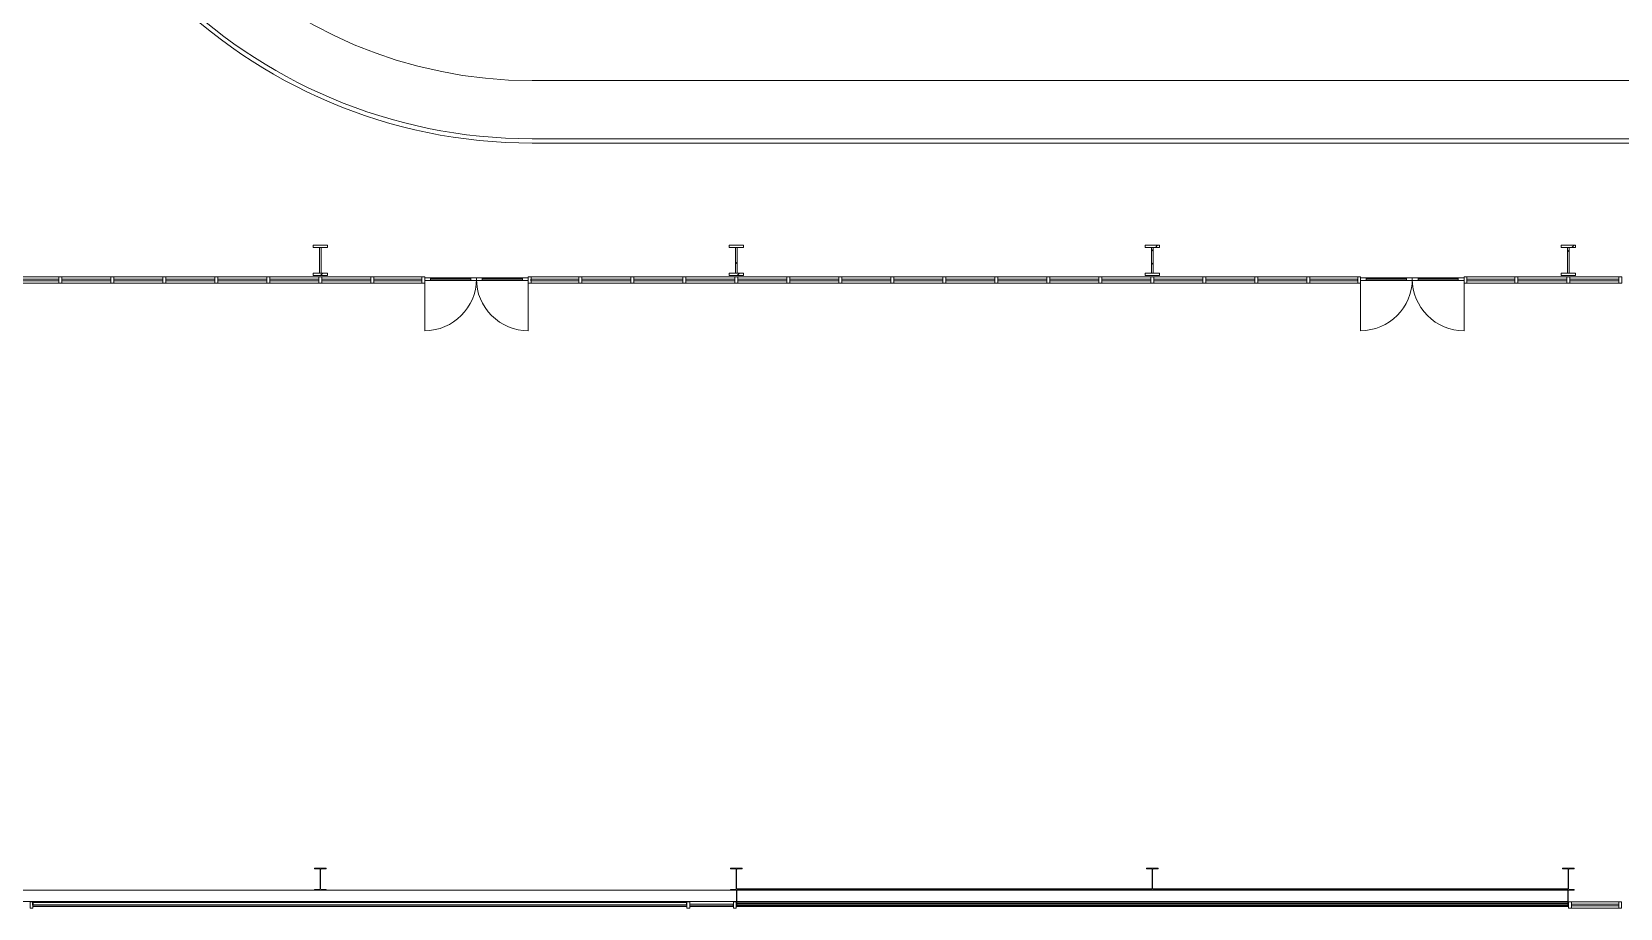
# Model space of a CAD drawing. Header units: inches. Extents: x 22023 to 26811, y -22881 to -20889.
# Drawn here: x 22885 to 23991, y -22800 to -22190 of the extents above; entities that cross this region are included whole.
import ezdxf

# ---------------------------------------------------------------- set-up
doc = ezdxf.new("R2010")
doc.units = ezdxf.units.IN
doc.header["$MEASUREMENT"] = 0
for name, color, linetype, lineweight in [('A-DOOR', 31, 'Continuous', 9), ('A-FLOR-HRAL', 11, 'Continuous', 9), ('A-FLOR-OTLN', 90, 'Continuous', 9), ('A-GLAZ-CURT', 52, 'Continuous', 9), ('A-GLAZ-CWMG', 51, 'Continuous', 9), ('A-WALL', 113, 'Continuous', 9), ('A-WALL-PATT', 111, 'Continuous', 25), ('C-BLDG-PADS', 91, 'Continuous', 9), ('C-TOPO', 7, 'Continuous', 9), ('L-SITE-WALL', 31, 'Continuous', 9), ('S-BEAM', 12, 'Continuous', 9), ('S-COLS', 52, 'Continuous', 9)]:
    doc.layers.add(name, color=color, linetype=linetype, lineweight=lineweight)
pattern_1 = [(225, (23954.39, -22360.053), (19.00703, -19.00703), []), (225, (23954.39, -22388.853), (19.00703, -19.00703), [])]
pattern_2 = [(225, (23664.89, -22360.053), (19.00703, -19.00703), []), (225, (23664.89, -22388.853), (19.00703, -19.00703), [])]
pattern_3 = [(225, (23375.39, -22360.053), (19.00703, -19.00703), []), (225, (23375.39, -22388.853), (19.00703, -19.00703), [])]
pattern_4 = [(225, (23085.89, -22360.053), (19.00703, -19.00703), []), (225, (23085.89, -22388.853), (19.00703, -19.00703), [])]

# ---------------------------------------------------------------- blocks, each defined once
blk = doc.blocks.new('W-Wide Flange-Column - B2_D-1007399-First Floor Plan')
at = {"layer": 'S-COLS'}
h = blk.add_hatch(dxfattribs=at)
h.set_pattern_fill('FP_1', color=256, style=0, pattern_type=2)
h.set_pattern_definition([(225, (23085.89, -22779.678), (19.00703, -19.00703), []), (225, (23085.89, -22808.478), (19.00703, -19.00703), [])])
h.paths.add_polyline_path([(4, 7.6), (-4, 7.6), (-4, 7.2), (-0.8, 7.2), (-0.3, 7), (-0.1, 6.5), (-0.1, -6.5), (-0.3, -7), (-0.8, -7.2), (-4, -7.2), (-4, -7.6), (4, -7.6), (4, -7.2), (0.8, -7.2), (0.3, -7), (0.1, -6.5), (0.1, 6.5), (0.3, 7), (0.8, 7.2), (4, 7.2)], flags=0)
at = {"layer": 'S-COLS', "lineweight": 15}
for p, q in [((4, 7.6), (-4, 7.6)), ((-4, 7.6), (-4, 7.2)), ((-4, 7.2), (-0.8, 7.2)), ((-0.1, 6.5), (-0.1, -6.5)), ((0.1, -6.5), (0.1, 6.5)), ((0.8, 7.2), (4, 7.2)), ((4, 7.2), (4, 7.6)), ((-0.8, -7.2), (-4, -7.2)), ((-4, -7.2), (-4, -7.6)), ((-4, -7.6), (4, -7.6)), ((4, -7.2), (0.8, -7.2)), ((4, -7.6), (4, -7.2))]:
    blk.add_line(p, q, dxfattribs=at)
for centre, start, end in [((-0.8, 6.5), 0, 90), ((0.8, 6.5), 90, 180), ((-0.8, -6.5), 270, 0), ((0.8, -6.5), 180, 270)]:
    blk.add_arc(centre, 0.691, start, end, dxfattribs=at)
blk = doc.blocks.new('W-Wide Flange-Column - B2_D-V1-First Floor Plan')
at = {"layer": 'S-COLS'}
h = blk.add_hatch(dxfattribs=at)
h.set_pattern_fill('FP_2', color=256, style=0, pattern_type=2)
h.set_pattern_definition([(225, (23375.39, -22779.678), (19.00703, -19.00703), []), (225, (23375.39, -22808.478), (19.00703, -19.00703), [])])
h.paths.add_polyline_path([(4, 7.6), (-4, 7.6), (-4, 7.2), (-0.8, 7.2), (-0.3, 7), (-0.1, 6.5), (-0.1, -6.5), (-0.3, -7), (-0.8, -7.2), (-4, -7.2), (-4, -7.6), (4, -7.6), (4, -7.2), (0.8, -7.2), (0.3, -7), (0.1, -6.5), (0.1, 6.5), (0.3, 7), (0.8, 7.2), (4, 7.2)], flags=0)
at = {"layer": 'S-COLS', "lineweight": 15}
for p, q in [((4, 7.6), (-4, 7.6)), ((-4, 7.6), (-4, 7.2)), ((-4, 7.2), (-0.8, 7.2)), ((-0.1, 6.5), (-0.1, -6.5)), ((0.1, -6.5), (0.1, 6.5)), ((0.8, 7.2), (4, 7.2)), ((4, 7.2), (4, 7.6)), ((-0.8, -7.2), (-4, -7.2)), ((-4, -7.2), (-4, -7.6)), ((-4, -7.6), (4, -7.6)), ((4, -7.2), (0.8, -7.2)), ((4, -7.6), (4, -7.2))]:
    blk.add_line(p, q, dxfattribs=at)
for centre, start, end in [((-0.8, 6.5), 0, 90), ((0.8, 6.5), 90, 180), ((-0.8, -6.5), 270, 0), ((0.8, -6.5), 180, 270)]:
    blk.add_arc(centre, 0.691, start, end, dxfattribs=at)
blk = doc.blocks.new('W-Wide Flange-Column - B2_D-V2-First Floor Plan')
at = {"layer": 'S-COLS'}
h = blk.add_hatch(dxfattribs=at)
h.set_pattern_fill('FP_3', color=256, style=0, pattern_type=2)
h.set_pattern_definition([(225, (23664.89, -22779.678), (19.00703, -19.00703), []), (225, (23664.89, -22808.478), (19.00703, -19.00703), [])])
h.paths.add_polyline_path([(4, 7.6), (-4, 7.6), (-4, 7.2), (-0.8, 7.2), (-0.3, 7), (-0.1, 6.5), (-0.1, -6.5), (-0.3, -7), (-0.8, -7.2), (-4, -7.2), (-4, -7.6), (4, -7.6), (4, -7.2), (0.8, -7.2), (0.3, -7), (0.1, -6.5), (0.1, 6.5), (0.3, 7), (0.8, 7.2), (4, 7.2)], flags=0)
at = {"layer": 'S-COLS', "lineweight": 15}
for p, q in [((4, 7.6), (-4, 7.6)), ((-4, 7.6), (-4, 7.2)), ((-4, 7.2), (-0.8, 7.2)), ((-0.1, 6.5), (-0.1, -6.5)), ((0.1, -6.5), (0.1, 6.5)), ((0.8, 7.2), (4, 7.2)), ((4, 7.2), (4, 7.6)), ((-0.8, -7.2), (-4, -7.2)), ((-4, -7.2), (-4, -7.6)), ((-4, -7.6), (4, -7.6)), ((4, -7.2), (0.8, -7.2)), ((4, -7.6), (4, -7.2))]:
    blk.add_line(p, q, dxfattribs=at)
for centre, start, end in [((-0.8, 6.5), 0, 90), ((0.8, 6.5), 90, 180), ((-0.8, -6.5), 270, 0), ((0.8, -6.5), 180, 270)]:
    blk.add_arc(centre, 0.691, start, end, dxfattribs=at)
blk = doc.blocks.new('W-Wide Flange-Column - B2_D-V3-First Floor Plan')
at = {"layer": 'S-COLS'}
h = blk.add_hatch(dxfattribs=at)
h.set_pattern_fill('FP_4', color=256, style=0, pattern_type=2)
h.set_pattern_definition([(225, (23954.39, -22779.678), (19.00703, -19.00703), []), (225, (23954.39, -22808.478), (19.00703, -19.00703), [])])
h.paths.add_polyline_path([(4, 7.6), (-4, 7.6), (-4, 7.2), (-0.8, 7.2), (-0.3, 7), (-0.1, 6.5), (-0.1, -6.5), (-0.3, -7), (-0.8, -7.2), (-4, -7.2), (-4, -7.6), (4, -7.6), (4, -7.2), (0.8, -7.2), (0.3, -7), (0.1, -6.5), (0.1, 6.5), (0.3, 7), (0.8, 7.2), (4, 7.2)], flags=0)
at = {"layer": 'S-COLS', "lineweight": 15}
for p, q in [((4, 7.6), (-4, 7.6)), ((-4, 7.6), (-4, 7.2)), ((-4, 7.2), (-0.8, 7.2)), ((-0.1, 6.5), (-0.1, -6.5)), ((0.1, -6.5), (0.1, 6.5)), ((0.8, 7.2), (4, 7.2)), ((4, 7.2), (4, 7.6)), ((-0.8, -7.2), (-4, -7.2)), ((-4, -7.2), (-4, -7.6)), ((-4, -7.6), (4, -7.6)), ((4, -7.2), (0.8, -7.2)), ((4, -7.6), (4, -7.2))]:
    blk.add_line(p, q, dxfattribs=at)
for centre, start, end in [((-0.8, 6.5), 0, 90), ((0.8, 6.5), 90, 180), ((-0.8, -6.5), 270, 0), ((0.8, -6.5), 180, 270)]:
    blk.add_arc(centre, 0.691, start, end, dxfattribs=at)
blk = doc.blocks.new('Girt_C - 8_D-1076209-First Floor Plan')
at = {"layer": 'S-BEAM'}
for p, q in [((22458.5, -22787.3), (22424.3, -22787.3)), ((23081.9, -22787.3), (22811.1, -22787.3)), ((23371.4, -22787.3), (23089.9, -22787.3)), ((22424.3, -22795.3), (22458.5, -22795.3)), ((22811.1, -22795.3), (23375.5, -22795.3))]:
    blk.add_line(p, q, dxfattribs=at)
blk = doc.blocks.new('System Panel - Glazed-809284-First Floor Plan')
at = {"layer": 'A-GLAZ-CURT'}
for p, q in [((17.09375, 1.25), (-17.09375, 1.25)), ((-17.09375, 1.25), (-17.09375, 0.25)), ((-17.09375, 0.25), (-17.09375, 1.25)), ((17.09375, 1.25), (-17.09375, 1.25)), ((-17.09375, 0.25), (17.09375, 0.25)), ((-17.09375, 0.25), (17.09375, 0.25)), ((17.09375, 0.25), (17.09375, 1.25)), ((17.09375, 1.25), (17.09375, 0.25))]:
    blk.add_line(p, q, dxfattribs=at)
blk = doc.blocks.new('System Panel - Glazed-1044197-First Floor Plan')
at = {"layer": 'A-GLAZ-CURT'}
for p, q in [((16.6875, 1.25), (-16.6875, 1.25)), ((-16.6875, 1.25), (-16.6875, 0.25)), ((-16.6875, 0.25), (-16.6875, 1.25)), ((16.6875, 1.25), (-16.6875, 1.25)), ((-16.6875, 0.25), (16.6875, 0.25)), ((-16.6875, 0.25), (16.6875, 0.25)), ((16.6875, 0.25), (16.6875, 1.25)), ((16.6875, 1.25), (16.6875, 0.25))]:
    blk.add_line(p, q, dxfattribs=at)
blk = doc.blocks.new('Door_Single_Storefront - one-1044198-First Floor Plan')
at = {"layer": 'A-DOOR'}
for p, q in [((-18, 36), (-18, 0)), ((-14, 1), (-18, 1)), ((-14, -0.75), (-14, 1)), ((-14, 1), (14, 1)), ((14, 0.5), (-14, 0.5)), ((-14, 0.5), (-14, -0.25)), ((18, 1), (14, 1)), ((14, 1), (14, -0.75)), ((14, -0.25), (14, 0.5)), ((18, -0.75), (18, 1)), ((-18, -0.75), (-14, -0.75)), ((-14, -0.25), (14, -0.25)), ((14, -0.75), (-14, -0.75)), ((14, -0.75), (18, -0.75))]:
    blk.add_line(p, q, dxfattribs=at)
blk.add_arc((-18, 0), 36, 360, 90, dxfattribs=at)
blk = doc.blocks.new('Door_Single_Storefront - one-1044203-First Floor Plan')
at = {"layer": 'A-DOOR'}
for p, q in [((-18, 0.75), (-14, 0.75)), ((-18, -36), (-18, 0)), ((-14, 0.75), (-14, -1)), ((14, 0.75), (-14, 0.75)), ((-14, -0.5), (-14, 0.25)), ((-14, 0.25), (14, 0.25)), ((14, -1), (14, 0.75)), ((14, 0.75), (18, 0.75)), ((14, 0.25), (14, -0.5)), ((18, 0.75), (18, -1)), ((-14, -1), (-18, -1)), ((14, -0.5), (-14, -0.5)), ((-14, -1), (14, -1)), ((18, -1), (14, -1))]:
    blk.add_line(p, q, dxfattribs=at)
blk.add_arc((-18, 0), 36, 270, 0, dxfattribs=at)
blk = doc.blocks.new('System Panel - Glazed-809288-First Floor Plan')
at = {"layer": 'A-GLAZ-CURT'}
for p, q in [((17.09375, 1.25), (-17.09375, 1.25)), ((-17.09375, 1.25), (-17.09375, 0.25)), ((-17.09375, 0.25), (-17.09375, 1.25)), ((17.09375, 1.25), (-17.09375, 1.25)), ((-17.09375, 0.25), (17.09375, 0.25)), ((-17.09375, 0.25), (17.09375, 0.25)), ((17.09375, 0.25), (17.09375, 1.25)), ((17.09375, 1.25), (17.09375, 0.25))]:
    blk.add_line(p, q, dxfattribs=at)
blk = doc.blocks.new('Rectangular Mullion - Rectangular Mullion 1-769167-First Floor Plan')
at = {"layer": 'A-GLAZ-CWMG'}
for p, q in [((24498.2, -22360.6), (24532.4, -22360.6)), ((24498.2, -22365.1), (24532.4, -22365.1))]:
    blk.add_line(p, q, dxfattribs=at)
blk = doc.blocks.new('Rectangular Mullion - Rectangular Mullion 1-1044194-First Floor Plan')
at = {"layer": 'A-GLAZ-CWMG'}
for p, q in [((24390.5, -22360.6), (24423.8, -22360.6)), ((24390.5, -22365.1), (24423.8, -22365.1))]:
    blk.add_line(p, q, dxfattribs=at)
blk = doc.blocks.new('Rectangular Mullion - Rectangular Mullion 1-1044201-First Floor Plan')
at = {"layer": 'A-GLAZ-CWMG'}
for p, q in [((24281.1, -22360.6), (24314.5, -22360.6)), ((24281.1, -22365.1), (24314.5, -22365.1))]:
    blk.add_line(p, q, dxfattribs=at)
blk = doc.blocks.new('Rectangular Mullion - Rectangular Mullion 1-809282-First Floor Plan')
at = {"layer": 'A-GLAZ-CWMG', "lineweight": 13}
for p, q in [((-1, 1.5), (1, 1.5)), ((-1, -3), (-1, 1.5)), ((1, 1.5), (1, -3)), ((1, -3), (-1, -3))]:
    blk.add_line(p, q, dxfattribs=at)
blk = doc.blocks.new('Rectangular Mullion - Profile_Polycarbonate_Upper and left-791730-First Floor Plan')
at = {"layer": 'A-GLAZ-CWMG', "lineweight": 13}
for p, q in [((-3.622, 1.141125), (0, 1.141125)), ((-3.622, 0.787125), (-3.622, 1.141125)), ((-3.372, 0.787125), (-3.622, 0.787125)), ((-0.0625, 1.078625), (-3.5595, 1.078625)), ((-3.5595, 1.078625), (-3.5595, 0.849625)), ((-3.5595, 0.849625), (-3.372, 0.849625)), ((-3.372, 0.849625), (-3.372, 0.787125)), ((-0.0625, -0.922375), (-0.0625, 1.078625)), ((0, 1.141125), (0, -0.984875)), ((-2.834, -0.984875), (-2.834, -0.859875)), ((-2.834, -0.859875), (-2.7715, -0.859875)), ((0, -0.984875), (-2.834, -0.984875)), ((-2.7715, -0.859875), (-2.7715, -0.922375)), ((-2.7715, -0.922375), (-0.0625, -0.922375))]:
    blk.add_line(p, q, dxfattribs=at)
blk = doc.blocks.new('Rectangular Mullion - Rectangular Mullion 1-827436-First Floor Plan')
at = {"layer": 'A-GLAZ-CWMG', "lineweight": 13}
for p, q in [((-2, 3), (0, 3)), ((-2, -1.5), (-2, 3)), ((0, 3), (0, -1.5)), ((0, -1.5), (-2, -1.5))]:
    blk.add_line(p, q, dxfattribs=at)
blk = doc.blocks.new('System Panel - Glazed-827476-First Floor Plan')
at = {"layer": 'A-GLAZ-CURT'}
for p, q in [((15.125, 1.25), (-15.125, 1.25)), ((-15.125, 1.25), (-15.125, 0.25)), ((-15.125, 0.25), (-15.125, 1.25)), ((15.125, 1.25), (-15.125, 1.25)), ((-15.125, 0.25), (15.125, 0.25)), ((-15.125, 0.25), (15.125, 0.25)), ((15.125, 0.25), (15.125, 1.25)), ((15.125, 1.25), (15.125, 0.25))]:
    blk.add_line(p, q, dxfattribs=at)
blk = doc.blocks.new('Rectangular Mullion - Rectangular Mullion 1-827457-First Floor Plan')
at = {"layer": 'A-GLAZ-CWMG', "lineweight": 13}
for p, q in [((-2, 1.5), (0, 1.5)), ((-2, -3), (-2, 1.5)), ((0, 1.5), (0, -3)), ((0, -3), (-2, -3))]:
    blk.add_line(p, q, dxfattribs=at)
blk = doc.blocks.new('Rectangular Mullion - Rectangular Mullion 1-827460-First Floor Plan')
at = {"layer": 'A-GLAZ-CWMG', "lineweight": 13}
for p, q in [((0, 1.5), (-2, 1.5)), ((-2, 1.5), (-2, -3)), ((0, -3), (0, 1.5)), ((-2, -3), (0, -3))]:
    blk.add_line(p, q, dxfattribs=at)
blk = doc.blocks.new('Rectangular Mullion - Rectangular Mullion 1-866963-First Floor Plan')
at = {"layer": 'A-GLAZ-CWMG', "lineweight": 13}
for p, q in [((-2, 1.5), (0, 1.5)), ((-2, -3), (-2, 1.5)), ((0, 1.5), (0, -3)), ((0, -3), (-2, -3))]:
    blk.add_line(p, q, dxfattribs=at)
blk = doc.blocks.new('Top Rail Type - Top Rail_Internal_-939601-First Floor Plan')
at = {"layer": 'A-FLOR-HRAL'}
for p, q in [((24243.4, -22264.5), (23233.3, -22264.5)), ((24243.4, -22267.6), (23233.3, -22267.6))]:
    blk.add_line(p, q, dxfattribs=at)
for radius in [361.5, 358.5]:
    blk.add_arc((23233.3, -21906.1), radius, 180, 270, dxfattribs=at)
blk = doc.blocks.new('columns and girder2 - one-V34-First Floor Plan')
at = {"layer": 'S-BEAM'}
h = blk.add_hatch(dxfattribs=at)
h.set_pattern_fill('FP_27', color=256, style=0, pattern_type=2)
h.set_pattern_definition(pattern_1)
h.paths.add_polyline_path([(5, -0.5), (-5, -0.5), (-5, -2), (5, -2)], flags=0)
h.paths.add_polyline_path([(-5, -20), (-5, -21.5), (5, -21.5), (5, -20)], flags=0)
h.paths.add_polyline_path([(-5, -1204.8), (-5, -1206.3), (5, -1206.3), (5, -1204.8)], flags=0)
h.paths.add_polyline_path([(5, -1224.3), (-5, -1224.3), (-5, -1225), (5, -1225)], flags=0)
h = blk.add_hatch(dxfattribs=at)
h.set_pattern_fill('FP_27', color=256, style=0, pattern_type=2)
h.set_pattern_definition(pattern_1)
h.paths.add_polyline_path([(-0.6, -2), (-0.6, -20), (0.6, -20), (0.6, -2)], flags=0)
h.paths.add_polyline_path([(-0.6, -1206.3), (-0.6, -1224.3), (0.6, -1224.3), (0.6, -1206.3)], flags=0)
at = {"layer": 'S-BEAM', "lineweight": 15}
for p, q in [((5, -0.5), (-5, -0.5)), ((-5, -0.5), (-5, -2)), ((-5, -2), (5, -2)), ((0.6, -2), (-0.6, -2)), ((-0.6, -2), (-0.6, -20)), ((0.6, -20), (0.6, -2)), ((5, -2), (5, -0.5)), ((5, -20), (-5, -20)), ((-5, -20), (-5, -21.5)), ((-5, -21.5), (5, -21.5)), ((-0.6, -20), (0.6, -20)), ((5, -21.5), (5, -20))]:
    blk.add_line(p, q, dxfattribs=at)
blk = doc.blocks.new('columns and girder2 - one-V35-First Floor Plan')
at = {"layer": 'S-BEAM'}
h = blk.add_hatch(dxfattribs=at)
h.set_pattern_fill('FP_28', color=256, style=0, pattern_type=2)
h.set_pattern_definition(pattern_2)
h.paths.add_polyline_path([(5, -0.5), (-5, -0.5), (-5, -2), (5, -2)], flags=0)
h.paths.add_polyline_path([(-5, -20), (-5, -21.5), (5, -21.5), (5, -20)], flags=0)
h.paths.add_polyline_path([(5, -1204.8), (-5, -1204.8), (-5, -1206.3), (5, -1206.3)], flags=0)
h.paths.add_polyline_path([(5, -1224.3), (-5, -1224.3), (-5, -1225), (5, -1225)], flags=0)
h = blk.add_hatch(dxfattribs=at)
h.set_pattern_fill('FP_28', color=256, style=0, pattern_type=2)
h.set_pattern_definition(pattern_2)
h.paths.add_polyline_path([(-0.6, -2), (-0.6, -20), (0.6, -20), (0.6, -2)], flags=0)
h.paths.add_polyline_path([(0.6, -1206.3), (-0.6, -1206.3), (-0.6, -1224.3), (0.6, -1224.3)], flags=0)
at = {"layer": 'S-BEAM', "lineweight": 15}
for p, q in [((5, -0.5), (-5, -0.5)), ((-5, -0.5), (-5, -2)), ((-5, -2), (5, -2)), ((0.6, -2), (-0.6, -2)), ((-0.6, -2), (-0.6, -20)), ((0.6, -20), (0.6, -2)), ((5, -2), (5, -0.5)), ((5, -20), (-5, -20)), ((-5, -20), (-5, -21.5)), ((-5, -21.5), (5, -21.5)), ((-0.6, -20), (0.6, -20)), ((5, -21.5), (5, -20))]:
    blk.add_line(p, q, dxfattribs=at)
blk = doc.blocks.new('columns and girder2 - one-V36-First Floor Plan')
at = {"layer": 'S-BEAM'}
h = blk.add_hatch(dxfattribs=at)
h.set_pattern_fill('FP_29', color=256, style=0, pattern_type=2)
h.set_pattern_definition(pattern_3)
h.paths.add_polyline_path([(5, -0.5), (-5, -0.5), (-5, -2), (5, -2)], flags=0)
h.paths.add_polyline_path([(-5, -20), (-5, -21.5), (5, -21.5), (5, -20)], flags=0)
h.paths.add_polyline_path([(5, -1204.8), (-5, -1204.8), (-5, -1206.3), (5, -1206.3)], flags=0)
h.paths.add_polyline_path([(5, -1224.3), (-5, -1224.3), (-5, -1225), (5, -1225)], flags=0)
h = blk.add_hatch(dxfattribs=at)
h.set_pattern_fill('FP_29', color=256, style=0, pattern_type=2)
h.set_pattern_definition(pattern_3)
h.paths.add_polyline_path([(-0.6, -2), (-0.6, -20), (0.6, -20), (0.6, -2)], flags=0)
h.paths.add_polyline_path([(-0.6, -1206.3), (-0.6, -1224.3), (0.6, -1224.3), (0.6, -1206.3)], flags=0)
at = {"layer": 'S-BEAM', "lineweight": 15}
for p, q in [((5, -0.5), (-5, -0.5)), ((-5, -0.5), (-5, -2)), ((-5, -2), (5, -2)), ((0.6, -2), (-0.6, -2)), ((-0.6, -2), (-0.6, -20)), ((0.6, -20), (0.6, -2)), ((5, -2), (5, -0.5)), ((5, -20), (-5, -20)), ((-5, -20), (-5, -21.5)), ((-5, -21.5), (5, -21.5)), ((-0.6, -20), (0.6, -20)), ((5, -21.5), (5, -20))]:
    blk.add_line(p, q, dxfattribs=at)
blk = doc.blocks.new('columns and girder2 - one-V37-First Floor Plan')
at = {"layer": 'S-BEAM'}
h = blk.add_hatch(dxfattribs=at)
h.set_pattern_fill('FP_30', color=256, style=0, pattern_type=2)
h.set_pattern_definition(pattern_4)
h.paths.add_polyline_path([(5, -0.5), (-5, -0.5), (-5, -2), (5, -2)], flags=0)
h.paths.add_polyline_path([(-5, -20), (-5, -21.5), (5, -21.5), (5, -20)], flags=0)
h.paths.add_polyline_path([(5, -1204.8), (-5, -1204.8), (-5, -1206.3), (5, -1206.3)], flags=0)
h.paths.add_polyline_path([(5, -1224.3), (-5, -1224.3), (-5, -1225), (5, -1225)], flags=0)
h = blk.add_hatch(dxfattribs=at)
h.set_pattern_fill('FP_30', color=256, style=0, pattern_type=2)
h.set_pattern_definition(pattern_4)
h.paths.add_polyline_path([(-0.6, -2), (-0.6, -20), (0.6, -20), (0.6, -2)], flags=0)
h.paths.add_polyline_path([(-0.6, -1206.3), (-0.6, -1224.3), (0.6, -1224.3), (0.6, -1206.3)], flags=0)
at = {"layer": 'S-BEAM', "lineweight": 15}
for p, q in [((5, -0.5), (-5, -0.5)), ((-5, -0.5), (-5, -2)), ((-5, -2), (5, -2)), ((0.6, -2), (-0.6, -2)), ((-0.6, -2), (-0.6, -20)), ((0.6, -20), (0.6, -2)), ((5, -2), (5, -0.5)), ((5, -20), (-5, -20)), ((-5, -20), (-5, -21.5)), ((-5, -21.5), (5, -21.5)), ((-0.6, -20), (0.6, -20)), ((5, -21.5), (5, -20))]:
    blk.add_line(p, q, dxfattribs=at)
blk = doc.blocks.new('System Panel - Glazed-1036170-First Floor Plan')
at = {"layer": 'A-GLAZ-CURT'}
for p, q in [((16.46875, -0.25), (-16.46875, -0.25)), ((-16.46875, -0.25), (-16.46875, -1.25)), ((-16.46875, -1.25), (-16.46875, -0.25)), ((16.46875, -0.25), (-16.46875, -0.25)), ((-16.46875, -1.25), (16.46875, -1.25)), ((-16.46875, -1.25), (16.46875, -1.25)), ((16.46875, -1.25), (16.46875, -0.25)), ((16.46875, -0.25), (16.46875, -1.25))]:
    blk.add_line(p, q, dxfattribs=at)
blk = doc.blocks.new('Rectangular Mullion - Rectangular Mullion 1-1036168-First Floor Plan')
at = {"layer": 'A-GLAZ-CWMG'}
for p, q in [((23956.5, -22795.4), (23989.5, -22795.4)), ((23956.5, -22799.9), (23989.5, -22799.9))]:
    blk.add_line(p, q, dxfattribs=at)
blk = doc.blocks.new('Rectangular Mullion - Rectangular Mullion 1-827430-First Floor Plan')
at = {"layer": 'A-GLAZ-CWMG', "lineweight": 13}
for p, q in [((-1, 3), (1, 3)), ((-1, -1.5), (-1, 3)), ((1, 3), (1, -1.5)), ((1, -1.5), (-1, -1.5))]:
    blk.add_line(p, q, dxfattribs=at)

msp = doc.modelspace()

# ---------------------------------------------------------------- hatches: boundary and pattern name
at = {"layer": 'A-WALL-PATT', "lineweight": 9}
h = msp.add_hatch(dxfattribs=at)
h.set_pattern_fill('FP_15', color=256, style=0, pattern_type=2)
h.set_pattern_definition([(0, (0, 0), (0, 24), []), (90, (0, 0), (-24, 1e-15), [])])
h.paths.add_polyline_path([(23375.5, -22796.8), (23954.3, -22796.8), (23954.3, -22796.1), (23375.5, -22796.1)], flags=0)

# ---------------------------------------------------------------- linework, layer by layer
at = {"layer": 'A-FLOR-OTLN'}
msp.add_line((24243.4, -22224.1), (23233.3, -22224.1), dxfattribs=at)
msp.add_arc((23233.3, -21906.1), 318, 180, 270, dxfattribs=at)
at = {"layer": 'A-WALL'}
for p, q in [((23660.9, -22787.3), (23379.4, -22787.3)), ((23950.4, -22787.3), (23668.9, -22787.3)), ((23954.3, -22795.3), (23375.5, -22795.3)), ((23954.3, -22796.1), (23375.5, -22796.1)), ((23954.3, -22796.8), (23375.5, -22796.8)), ((23954.3, -22797.7), (23375.5, -22797.7))]:
    msp.add_line(p, q, dxfattribs=at)
at = {"layer": 'A-WALL', "lineweight": 25}
for p, q in [((23341, -22796), (22885.7, -22796)), ((22885.7, -22796), (22885.7, -22797.6)), ((22885.7, -22797.6), (23341, -22797.6)), ((23341, -22797.6), (23341, -22796))]:
    msp.add_line(p, q, dxfattribs=at)
at = {"layer": 'C-BLDG-PADS'}
for p, q in [((22885.9, -22798.8), (23341, -22798.8)), ((23343, -22798.8), (23373.3, -22798.8)), ((23375.3, -22798.8), (23954.5, -22798.8))]:
    msp.add_line(p, q, dxfattribs=at)
at = {"layer": 'C-TOPO'}
for p, q in [((22885.9, -22798.8), (23341, -22798.8)), ((23343, -22798.8), (23373.3, -22798.8)), ((23375.3, -22798.8), (23436.2, -22798.8)), ((23954.5, -22798.8), (23436.2, -22798.8))]:
    msp.add_line(p, q, dxfattribs=at)
at = {"layer": 'L-SITE-WALL', "lineweight": 25}
for p, q in [((23375.5, -22787.3), (23375.5, -22797.9)), ((23664.5, -22786.7), (23375.8, -22786.7)), ((23954, -22786.7), (23665.3, -22786.7)), ((23954.3, -22797.9), (23954.3, -22787.3)), ((23375.5, -22797.9), (23954.3, -22797.9))]:
    msp.add_line(p, q, dxfattribs=at)

# ---------------------------------------------------------------- block references
at = {"layer": 'A-DOOR'}
for p in [(23176.5, -22362.1), (23827.8, -22362.1)]:
    msp.add_blockref('Door_Single_Storefront - one-1044203-First Floor Plan', p, dxfattribs=at)
at = {"layer": 'A-DOOR', "rotation": 180}
for p in [(23212.5, -22362.1), (23863.8, -22362.1)]:
    msp.add_blockref('Door_Single_Storefront - one-1044198-First Floor Plan', p, dxfattribs=at)
at = {"layer": 'A-FLOR-HRAL'}
msp.add_blockref('Top Rail Type - Top Rail_Internal_-939601-First Floor Plan', (0, 0), dxfattribs=at)
at = {"layer": 'A-GLAZ-CURT', "rotation": 180}
for name, p in [('System Panel - Glazed-809284-First Floor Plan', (22886.9, -22362.1)), ('System Panel - Glazed-809284-First Floor Plan', (22923, -22362.1)), ('System Panel - Glazed-809284-First Floor Plan', (22959.2, -22362.1)), ('System Panel - Glazed-809288-First Floor Plan', (22995.4, -22362.1)), ('System Panel - Glazed-809288-First Floor Plan', (23031.6, -22362.1)), ('System Panel - Glazed-809284-First Floor Plan', (23067.8, -22362.1)), ('System Panel - Glazed-809284-First Floor Plan', (23104, -22362.1)), ('System Panel - Glazed-1044197-First Floor Plan', (23139.8, -22362.1)), ('System Panel - Glazed-1044197-First Floor Plan', (23249.1, -22362.1)), ('System Panel - Glazed-809284-First Floor Plan', (23284.9, -22362.1)), ('System Panel - Glazed-809284-First Floor Plan', (23321.1, -22362.1)), ('System Panel - Glazed-809284-First Floor Plan', (23357.3, -22362.1)), ('System Panel - Glazed-809284-First Floor Plan', (23393.5, -22362.1)), ('System Panel - Glazed-809284-First Floor Plan', (23429.7, -22362.1)), ('System Panel - Glazed-809284-First Floor Plan', (23465.9, -22362.1)), ('System Panel - Glazed-809284-First Floor Plan', (23502, -22362.1)), ('System Panel - Glazed-809284-First Floor Plan', (23538.2, -22362.1)), ('System Panel - Glazed-809284-First Floor Plan', (23574.4, -22362.1)), ('System Panel - Glazed-809284-First Floor Plan', (23610.6, -22362.1)), ('System Panel - Glazed-809284-First Floor Plan', (23646.8, -22362.1)), ('System Panel - Glazed-809284-First Floor Plan', (23683, -22362.1)), ('System Panel - Glazed-809284-First Floor Plan', (23719.2, -22362.1)), ('System Panel - Glazed-809284-First Floor Plan', (23755.4, -22362.1)), ('System Panel - Glazed-1044197-First Floor Plan', (23791.1, -22362.1)), ('System Panel - Glazed-1044197-First Floor Plan', (23900.5, -22362.1)), ('System Panel - Glazed-809284-First Floor Plan', (23936.3, -22362.1)), ('System Panel - Glazed-809284-First Floor Plan', (23972.5, -22362.1)), ('System Panel - Glazed-1036170-First Floor Plan', (23973, -22798.4))]:
    msp.add_blockref(name, p, dxfattribs=at)
at = {"layer": 'A-GLAZ-CURT'}
msp.add_blockref('System Panel - Glazed-827476-First Floor Plan', (23358.1, -22798.4), dxfattribs=at)
at = {"layer": 'A-GLAZ-CWMG'}
for name, p in [('Rectangular Mullion - Rectangular Mullion 1-769167-First Floor Plan', (-1628.4, 0)), ('Rectangular Mullion - Rectangular Mullion 1-769167-First Floor Plan', (-1592.2, 0)), ('Rectangular Mullion - Rectangular Mullion 1-769167-First Floor Plan', (-1556.1, 0)), ('Rectangular Mullion - Rectangular Mullion 1-769167-First Floor Plan', (-1519.9, 0)), ('Rectangular Mullion - Rectangular Mullion 1-769167-First Floor Plan', (-1483.7, 0)), ('Rectangular Mullion - Rectangular Mullion 1-769167-First Floor Plan', (-1447.5, 0)), ('Rectangular Mullion - Rectangular Mullion 1-769167-First Floor Plan', (-1411.3, 0)), ('Rectangular Mullion - Rectangular Mullion 1-1044201-First Floor Plan', (-1158, 0)), ('Rectangular Mullion - Rectangular Mullion 1-1044194-First Floor Plan', (-1158, 0)), ('Rectangular Mullion - Rectangular Mullion 1-769167-First Floor Plan', (-1230.4, 0)), ('Rectangular Mullion - Rectangular Mullion 1-769167-First Floor Plan', (-1194.2, 0)), ('Rectangular Mullion - Rectangular Mullion 1-769167-First Floor Plan', (-1158, 0)), ('Rectangular Mullion - Rectangular Mullion 1-769167-First Floor Plan', (-1121.8, 0)), ('Rectangular Mullion - Rectangular Mullion 1-769167-First Floor Plan', (-1085.6, 0)), ('Rectangular Mullion - Rectangular Mullion 1-769167-First Floor Plan', (-1049.4, 0)), ('Rectangular Mullion - Rectangular Mullion 1-769167-First Floor Plan', (-1013.2, 0)), ('Rectangular Mullion - Rectangular Mullion 1-769167-First Floor Plan', (-977.1, 0)), ('Rectangular Mullion - Rectangular Mullion 1-769167-First Floor Plan', (-940.9, 0)), ('Rectangular Mullion - Rectangular Mullion 1-769167-First Floor Plan', (-904.7, 0)), ('Rectangular Mullion - Rectangular Mullion 1-769167-First Floor Plan', (-868.5, 0)), ('Rectangular Mullion - Rectangular Mullion 1-769167-First Floor Plan', (-832.3, 0)), ('Rectangular Mullion - Rectangular Mullion 1-769167-First Floor Plan', (-796.1, 0)), ('Rectangular Mullion - Rectangular Mullion 1-769167-First Floor Plan', (-759.9, 0)), ('Rectangular Mullion - Rectangular Mullion 1-1044201-First Floor Plan', (-506.6, 0)), ('Rectangular Mullion - Rectangular Mullion 1-1044194-First Floor Plan', (-506.6, 0)), ('Rectangular Mullion - Rectangular Mullion 1-769167-First Floor Plan', (-579, 0)), ('Rectangular Mullion - Rectangular Mullion 1-769167-First Floor Plan', (-542.8, 0)), ('Rectangular Mullion - Rectangular Mullion 1-1036168-First Floor Plan', (0, 0))]:
    msp.add_blockref(name, p, dxfattribs=at)
at = {"layer": 'A-GLAZ-CWMG', "extrusion": (0, 0, -1)}
for name, p in [('Rectangular Mullion - Rectangular Mullion 1-809282-First Floor Plan', (-22905, -22362.1)), ('Rectangular Mullion - Rectangular Mullion 1-809282-First Floor Plan', (-22941.1, -22362.1)), ('Rectangular Mullion - Rectangular Mullion 1-809282-First Floor Plan', (-22977.3, -22362.1)), ('Rectangular Mullion - Rectangular Mullion 1-809282-First Floor Plan', (-23013.5, -22362.1)), ('Rectangular Mullion - Rectangular Mullion 1-809282-First Floor Plan', (-23049.7, -22362.1)), ('Rectangular Mullion - Rectangular Mullion 1-809282-First Floor Plan', (-23085.9, -22362.1)), ('Rectangular Mullion - Rectangular Mullion 1-809282-First Floor Plan', (-23122.1, -22362.1)), ('Rectangular Mullion - Rectangular Mullion 1-809282-First Floor Plan', (-23157.5, -22362.1)), ('Rectangular Mullion - Rectangular Mullion 1-809282-First Floor Plan', (-23231.5, -22362.1)), ('Rectangular Mullion - Rectangular Mullion 1-809282-First Floor Plan', (-23266.8, -22362.1)), ('Rectangular Mullion - Rectangular Mullion 1-809282-First Floor Plan', (-23303, -22362.1)), ('Rectangular Mullion - Rectangular Mullion 1-809282-First Floor Plan', (-23339.2, -22362.1)), ('Rectangular Mullion - Rectangular Mullion 1-809282-First Floor Plan', (-23375.4, -22362.1)), ('Rectangular Mullion - Rectangular Mullion 1-809282-First Floor Plan', (-23411.6, -22362.1)), ('Rectangular Mullion - Rectangular Mullion 1-809282-First Floor Plan', (-23447.8, -22362.1)), ('Rectangular Mullion - Rectangular Mullion 1-809282-First Floor Plan', (-23484, -22362.1)), ('Rectangular Mullion - Rectangular Mullion 1-809282-First Floor Plan', (-23520.1, -22362.1)), ('Rectangular Mullion - Rectangular Mullion 1-809282-First Floor Plan', (-23556.3, -22362.1)), ('Rectangular Mullion - Rectangular Mullion 1-809282-First Floor Plan', (-23592.5, -22362.1)), ('Rectangular Mullion - Rectangular Mullion 1-809282-First Floor Plan', (-23628.7, -22362.1)), ('Rectangular Mullion - Rectangular Mullion 1-809282-First Floor Plan', (-23664.9, -22362.1)), ('Rectangular Mullion - Rectangular Mullion 1-809282-First Floor Plan', (-23701.1, -22362.1)), ('Rectangular Mullion - Rectangular Mullion 1-809282-First Floor Plan', (-23737.3, -22362.1)), ('Rectangular Mullion - Rectangular Mullion 1-809282-First Floor Plan', (-23773.5, -22362.1)), ('Rectangular Mullion - Rectangular Mullion 1-809282-First Floor Plan', (-23808.8, -22362.1)), ('Rectangular Mullion - Rectangular Mullion 1-809282-First Floor Plan', (-23882.8, -22362.1)), ('Rectangular Mullion - Rectangular Mullion 1-809282-First Floor Plan', (-23918.2, -22362.1)), ('Rectangular Mullion - Rectangular Mullion 1-809282-First Floor Plan', (-23954.4, -22362.1)), ('Rectangular Mullion - Rectangular Mullion 1-809282-First Floor Plan', (-23990.6, -22362.1)), ('Rectangular Mullion - Profile_Polycarbonate_Upper and left-791730-First Floor Plan', (-22885.6, -22796.8)), ('Rectangular Mullion - Rectangular Mullion 1-827436-First Floor Plan', (-23954.5, -22798.4)), ('Rectangular Mullion - Rectangular Mullion 1-827430-First Floor Plan', (-23990.5, -22798.4))]:
    msp.add_blockref(name, p, dxfattribs=at)
at = {"layer": 'A-GLAZ-CWMG', "extrusion": (0, 0, -1), "rotation": 180}
for name, p in [('Rectangular Mullion - Rectangular Mullion 1-866963-First Floor Plan', (-22885.9, -22798.4)), ('Rectangular Mullion - Rectangular Mullion 1-827457-First Floor Plan', (-23375.3, -22798.4))]:
    msp.add_blockref(name, p, dxfattribs=at)
at = {"layer": 'A-GLAZ-CWMG', "rotation": 180}
msp.add_blockref('Rectangular Mullion - Rectangular Mullion 1-827460-First Floor Plan', (23341, -22798.4), dxfattribs=at)
at = {"layer": 'S-BEAM', "rotation": 180}
for name, p in [('columns and girder2 - one-V37-First Floor Plan', (23085.9, -22360.1)), ('columns and girder2 - one-V36-First Floor Plan', (23375.4, -22360.1)), ('columns and girder2 - one-V35-First Floor Plan', (23664.9, -22360.1)), ('columns and girder2 - one-V34-First Floor Plan', (23954.4, -22360.1))]:
    msp.add_blockref(name, p, dxfattribs=at)
at = {"layer": 'S-BEAM'}
msp.add_blockref('Girt_C - 8_D-1076209-First Floor Plan', (0, 0), dxfattribs=at)
at = {"layer": 'S-COLS', "rotation": 180}
for name, p in [('W-Wide Flange-Column - B2_D-1007399-First Floor Plan', (23085.9, -22779.7)), ('W-Wide Flange-Column - B2_D-V1-First Floor Plan', (23375.4, -22779.7)), ('W-Wide Flange-Column - B2_D-V2-First Floor Plan', (23664.9, -22779.7)), ('W-Wide Flange-Column - B2_D-V3-First Floor Plan', (23954.4, -22779.7))]:
    msp.add_blockref(name, p, dxfattribs=at)

doc.saveas('drawing.dxf')
